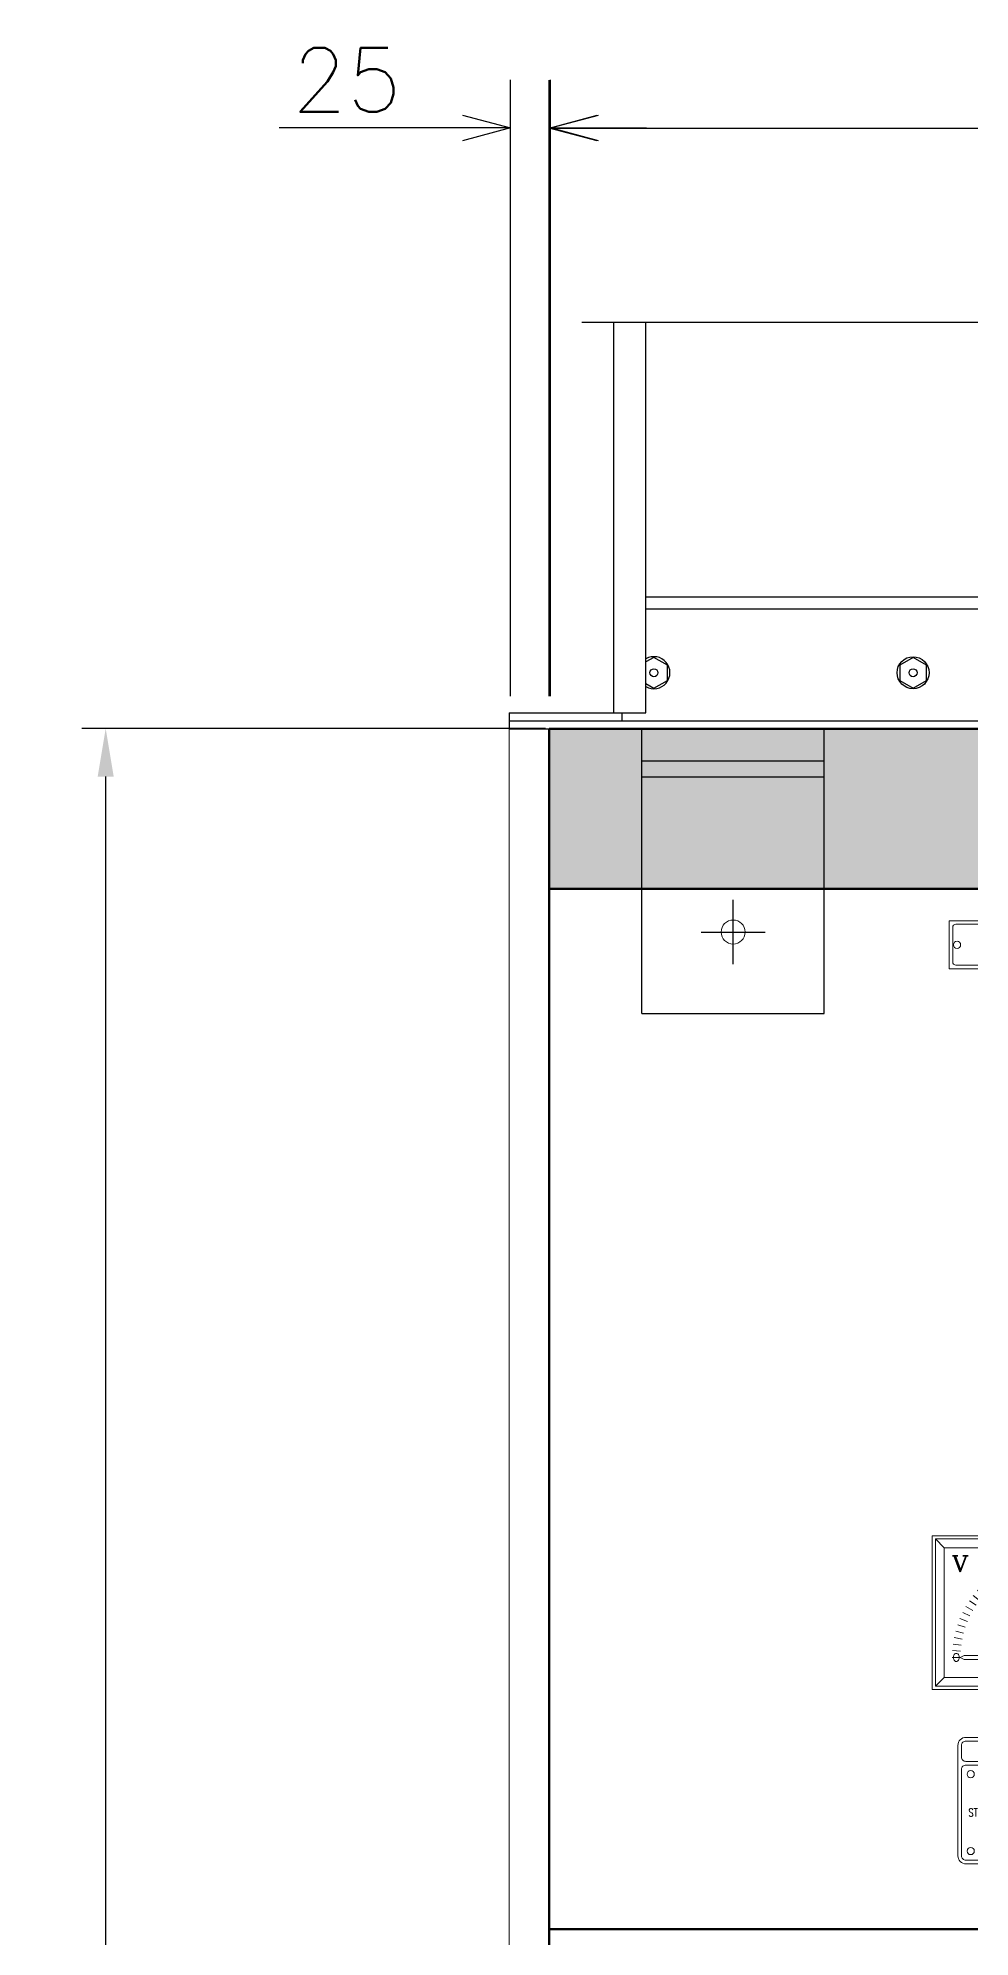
# Model space of a CAD drawing. Header units: millimetres. Extents: x -116965 to 323937, y 291661 to 566926.
# Drawn here: x -49051 to -48469, y 306282 to 307469 of the extents above; entities that cross this region are included whole.
import ezdxf
from ezdxf.enums import TextEntityAlignment as Align

# ---------------------------------------------------------------- set-up
doc = ezdxf.new("R2010")
doc.units = ezdxf.units.MM
doc.set_wipeout_variables(frame=1)
doc.header["$PDMODE"] = 35
doc.linetypes.add('HIDDEN', pattern=[0.375, 0.25, -0.125])
doc.layers.get('0').update_dxf_attribs({"lineweight": 18})
doc.layers.add('AM_5', color=3, linetype='Continuous', lineweight=25)
doc.layers.add('hw_Punch', color=3, linetype='Continuous', lineweight=9)
for name, color, linetype in [('BUSDUCT', 6, 'Continuous'), ('C00-00-00', 7, 'Continuous'), ('DETAIL', 7, 'Continuous'), ('dien', 2, 'Continuous'), ('DIM', 3, 'Continuous')]:
    doc.layers.add(name, color=color, linetype=linetype)
doc.layers.add('C34-3A-40', color=7, linetype='Continuous', true_color=0x343a40)
doc.layers.add('C62-64-69', color=7, linetype='Continuous', true_color=0x626469)
doc.styles.add('hw_Block', font='complex.shx', dxfattribs={"width": 0.75})
doc.styles.add('hwTech', font='Cambria.ttf')
doc.styles.add('{18b73a54-fa43-428c-adcb-c1c7bbdf2c84}', font='Simplex.shx')
doc.dimstyles.new('hwTech-1.0', dxfattribs={"dimscale": 12, "dimtxt": 2.5, "dimasz": 2.5, "dimexe": 1.25, "dimexo": 0.625, "dimtad": 1, "dimtxsty": 'hwTech', "dimcen": 2.5, "dimclrd": 3, "dimclre": 3, "dimclrt": 3, "dimadec": 0, "dimazin": 0, "dimtfac": 1, "dimtmove": 0, "dimatfit": 3, "dimfxl": 1, "dimarcsym": 0})
doc.dimstyles.new('kich thuoc$0', dxfattribs={"dimscale": 2, "dimtxt": 20, "dimasz": 16, "dimexe": 15, "dimexo": 10, "dimgap": 5, "dimtad": 1, "dimdec": 0, "dimzin": 0, "dimdsep": 46, "dimtxsty": '{18b73a54-fa43-428c-adcb-c1c7bbdf2c84}', "dimblk": 'OPEN30', "dimcen": 0.09, "dimclrd": 3, "dimclre": 3, "dimclrt": 3, "dimadec": 0, "dimazin": 0, "dimtfac": 1, "dimtdec": 0, "dimtofl": 0, "dimtmove": 0, "dimatfit": 3, "dimldrblk": 'OPEN30', "dimfxl": 1, "dimtolj": 1, "dimtzin": 0, "dimarcsym": 0})

# ---------------------------------------------------------------- blocks, each defined once
blk = doc.blocks.new('bw4000-3')
for centre in [(97978.5, 361613.9), (98203.5, 361613.9), (98428.5, 361613.9)]:
    blk.add_circle(centre, 7.5)
at = {"layer": 'BUSDUCT'}
for p, q in [((97904, 361750.9), (97904, 361994.9)), ((97924, 361750.9), (97924, 361994.9)), ((98483, 361750.9), (98483, 361994.9)), ((98503, 361750.9), (98503, 361994.9)), ((97904, 361750.9), (97924, 361750.9)), ((98483, 361750.9), (98503, 361750.9))]:
    blk.add_line(p, q, dxfattribs=at)
at = {"layer": 'BUSDUCT', "color": 7}
for p, q in [((97924, 361823.4), (98483, 361823.4)), ((97924, 361815.9), (98483, 361815.9))]:
    blk.add_line(p, q, dxfattribs=at)
at = {"layer": 'DETAIL'}
for p, q in [((97838.5, 361750.9), (97838.5, 361740.9)), ((97838.5, 361750.9), (97909, 361750.9)), ((97838.5, 361745.9), (98568.5, 361745.9)), ((97909, 361750.9), (97909, 361745.9)), ((98498, 361750.9), (98498, 361745.9)), ((98498, 361750.9), (98568.5, 361750.9)), ((98568.5, 361750.9), (98568.5, 361740.9)), ((97838.5, 361740.9), (98568.5, 361740.9)), ((97921.5, 361562.9), (97921.5, 361740.9)), ((98035.5, 361562.9), (98035.5, 361740.9)), ((98146.5, 361562.9), (98146.5, 361740.9)), ((98260.5, 361562.9), (98260.5, 361740.9)), ((98371.5, 361562.9), (98371.5, 361740.9)), ((98485.5, 361562.9), (98485.5, 361740.9)), ((97921.5, 361720.9), (98035.5, 361720.9)), ((98146.5, 361720.9), (98260.5, 361720.9)), ((98371.5, 361720.9), (98485.5, 361720.9)), ((97921.5, 361562.9), (98035.5, 361562.9)), ((98146.5, 361562.9), (98260.5, 361562.9)), ((98371.5, 361562.9), (98485.5, 361562.9))]:
    blk.add_line(p, q, dxfattribs=at)
at = {"layer": 'DETAIL', "color": 7, "linetype": 'HIDDEN'}
for p, q in [((97921.5, 361710.9), (98035.5, 361710.9)), ((98146.5, 361710.9), (98260.5, 361710.9)), ((98371.5, 361710.9), (98485.5, 361710.9))]:
    blk.add_line(p, q, dxfattribs=at)
at = {"layer": 'DETAIL', "color": 7}
for points in [[(97924, 361769.1), (97929, 361766.2), (97937.4, 361771), (97937.4, 361780.7), (97929, 361785.5), (97924, 361782.7)], [(98483, 361782.7), (98478, 361785.5), (98469.7, 361780.7)], [(98469.7, 361780.7), (98469.7, 361771), (98478, 361766.2), (98483, 361769.1)]]:
    blk.add_lwpolyline(points, dxfattribs=at)
for points in [[(98082.7, 361780.7), (98082.7, 361771), (98091, 361766.2), (98099.4, 361771), (98099.4, 361780.7), (98091, 361785.5)], [(98324.4, 361780.7), (98324.4, 361771), (98316, 361766.2), (98307.7, 361771), (98307.7, 361780.7), (98316, 361785.5)]]:
    blk.add_lwpolyline(points, close=True, dxfattribs=at)
for centre, radius in [((98091, 361775.9), 10), ((98316, 361775.9), 10), ((97929, 361775.9), 2.5), ((98091, 361775.9), 2.5), ((98316, 361775.9), 2.5), ((98478, 361775.9), 2.5)]:
    blk.add_circle(centre, radius, dxfattribs=at)
for centre, start, end in [((97929, 361775.9), 240, 120), ((98478, 361775.9), 60, 300)]:
    blk.add_arc(centre, 10, start, end, dxfattribs=at)
at = {"layer": 'DIM'}
for p, q in [((98203.5, 361720.9), (98203.5, 362014.9)), ((97884, 361994.9), (98523, 361994.9)), ((97978.5, 361593.9), (97978.5, 361633.9)), ((98203.5, 361593.9), (98203.5, 361633.9)), ((98428.5, 361593.9), (98428.5, 361633.9)), ((97958.5, 361613.9), (97998.5, 361613.9)), ((98183.5, 361613.9), (98223.5, 361613.9)), ((98408.5, 361613.9), (98448.5, 361613.9))]:
    blk.add_line(p, q, dxfattribs=at)
blk = doc.blocks.new('*D1938')
at = {"color": 3, "lineweight": -2, "transparency": 16777216}
for p, q in [((-48734.1, 307037.2), (-49024.1, 307037.2)), ((-49009.1, 304867.2), (-49009.1, 307007.2)), ((-48734.1, 304837.2), (-49024.1, 304837.2))]:
    blk.add_line(p, q, dxfattribs=at)
at = {"color": 3, "lineweight": -3, "transparency": 16777216}
for points in [[(-49014.1, 307007.2), (-49004.1, 307007.2), (-49009.1, 307037.2)], [(-49014.1, 304867.2), (-49004.1, 304867.2), (-49009.1, 304837.2)]]:
    blk.add_solid(points, dxfattribs=at)
at = {"layer": 'Defpoints', "color": 0, "lineweight": -3, "transparency": 16777216}
for p in [(-49009.1, 307037.2), (-48726.6, 307037.2), (-48726.6, 304837.2)]:
    blk.add_point(p, dxfattribs=at)
at = {"color": 3, "transparency": 16777216, "insert": (-49031.8, 305937.2), "char_height": 30, "attachment_point": 5, "rotation": 90, "style": 'hwTech'}
blk.add_mtext('2200', dxfattribs=at)
blk = doc.blocks.new('_Open30')
at = {"color": 0, "linetype": 'ByBlock', "lineweight": -2}
for p, q in [((-1, 0.268), (0, 0)), ((0, 0), (-1, -0.268)), ((0, 0), (-1, 0))]:
    blk.add_line(p, q, dxfattribs=at)
blk = doc.blocks.new('*D1949')
at = {"layer": 'AM_5', "color": 3, "lineweight": -2, "transparency": 16777216}
for p, q in [((-48731.9, 307057.4), (-48731.9, 307442.3)), ((-48031.9, 307057.4), (-48031.9, 307442.3)), ((-48701.9, 307412.3), (-48061.9, 307412.3))]:
    blk.add_line(p, q, dxfattribs=at)
at = {"layer": 'Defpoints', "color": 0, "lineweight": -3, "transparency": 16777216}
for p in [(-48031.9, 307412.3), (-48731.9, 307037.4), (-48031.9, 307037.4)]:
    blk.add_point(p, dxfattribs=at)
at = {"layer": 'AM_5', "color": 3, "lineweight": -2, "transparency": 16777216, "xscale": 30, "yscale": 30, "zscale": 30, "rotation": 180}
blk.add_blockref('_Open30', (-48731.9, 307412.3), dxfattribs=at)
at = {"layer": 'AM_5', "color": 3, "lineweight": -2, "transparency": 16777216, "xscale": 30, "yscale": 30, "zscale": 30}
blk.add_blockref('_Open30', (-48031.9, 307412.3), dxfattribs=at)
at = {"layer": 'AM_5', "color": 3, "transparency": 16777216, "insert": (-48381.9, 307442.3), "char_height": 40, "attachment_point": 5, "style": '{18b73a54-fa43-428c-adcb-c1c7bbdf2c84}'}
blk.add_mtext('\\A1;700', dxfattribs=at)
blk = doc.blocks.new('*D1955')
at = {"layer": 'AM_5', "color": 3, "lineweight": -2, "transparency": 16777216}
for p, q in [((-48756, 307057.4), (-48756, 307442.4)), ((-48731, 307057.4), (-48731, 307442.4)), ((-48786, 307412.4), (-48900.7, 307412.4)), ((-48701, 307412.4), (-48671, 307412.4))]:
    blk.add_line(p, q, dxfattribs=at)
at = {"layer": 'Defpoints', "color": 0, "lineweight": -3, "transparency": 16777216}
for p in [(-48756, 307412.4), (-48756, 307037.4), (-48731, 307037.4)]:
    blk.add_point(p, dxfattribs=at)
at = {"layer": 'AM_5', "color": 3, "lineweight": -2, "transparency": 16777216, "xscale": 30, "yscale": 30, "zscale": 30}
blk.add_blockref('_Open30', (-48756, 307412.4), dxfattribs=at)
at = {"layer": 'AM_5', "color": 3, "lineweight": -2, "transparency": 16777216, "xscale": 30, "yscale": 30, "zscale": 30, "rotation": 180}
blk.add_blockref('_Open30', (-48731, 307412.4), dxfattribs=at)
at = {"layer": 'AM_5', "color": 3, "transparency": 16777216, "insert": (-48858.4, 307442.4), "char_height": 40, "attachment_point": 5, "style": '{18b73a54-fa43-428c-adcb-c1c7bbdf2c84}'}
blk.add_mtext('25', dxfattribs=at)
blk = doc.blocks.new('*U1764')
for p, q in [((-40.5, 40.5), (-46, 46)), ((40.5, 40.5), (46, 46)), ((-4.5, 20.6), (-7.3, 24.8)), ((-1.3, 22.7), (-3.8, 27)), ((2.1, 24.5), (-0.1, 29)), ((5.6, 26), (3.7, 30.7)), ((9.2, 27.4), (7.6, 32.1)), ((12.9, 28.5), (11.6, 33.3)), ((16.6, 29.4), (15.6, 34.3)), ((20.4, 30), (19.7, 35)), ((24.2, 30.4), (23.8, 35.4)), ((28, 30.5), (28, 35.5)), ((-16, 10.6), (-19.7, 13.9)), ((-13.4, 13.4), (-16.9, 16.9)), ((-10.6, 16), (-13.9, 19.7)), ((-7.6, 18.4), (-10.7, 22.4)), ((-24.5, -2.1), (-29, 0.1)), ((-22.7, 1.2), (-27, 3.7)), ((-20.6, 4.5), (-24.8, 7.3)), ((-18.4, 7.6), (-22.4, 10.7)), ((-28.5, -12.9), (-33.3, -11.6)), ((-27.4, -9.2), (-32.1, -7.6)), ((-26, -5.6), (-30.7, -3.7)), ((30.5, -11), (30.5, -6)), ((46, -11), (40.5, -6)), ((-30, -20.4), (-35, -19.7)), ((-29.4, -16.6), (-34.3, -15.6)), ((-30.4, -24.2), (-35.4, -23.8)), ((11, -30.5), (6, -30.5)), ((30.2, -24.7), (24.7, -30.2)), ((31.3, -25.8), (25.8, -31.3)), ((-40.5, -40.5), (-46, -46)), ((11, -46), (6, -40.5))]:
    blk.add_line(p, q)
at = {"color": 1}
for p, q in [((-30.5, -28), (-35.5, -28)), ((-30.5, -28), (-35.5, -28)), ((-30.5, -28), (-28.1, -26.8)), ((-30.5, -28), (-28.1, -29.3)), ((11, -26.8), (-28.1, -26.8)), ((11, -29.3), (-28.1, -29.3))]:
    blk.add_line(p, q, dxfattribs=at)
blk.add_lwpolyline([(-48, -48), (48, -48), (48, 48), (-48, 48)], close=True)
for points in [[(40.5, -6), (40.5, 40.5), (-40.5, 40.5), (-40.5, -40.5), (6, -40.5)], [(30.5, -6), (40.5, -6)], [(6, -40.5), (6, -30.5)]]:
    blk.add_lwpolyline(points)
blk.add_lwpolyline([(11, -46), (11, -26, -0.414214), (26, -11), (46, -11)], format="xyb")
blk.add_circle((28, -28), 4)
at = {"layer": 'Defpoints', "color": 5}
blk.add_line((0, 0), (0, 0), dxfattribs=at)
at = {"layer": 'hw_Punch'}
blk.add_lwpolyline([(-46, -46), (46, -46), (46, 46), (-46, 46)], close=True, dxfattribs=at)
at = {"style": 'hw_Block'}
for s, height, width, p in [('V', 10, 1.25, (-30.5, 30.5)), ('BEW 96', 5, 0.75, (28.5, -41))]:
    blk.add_text(s, height=height, dxfattribs=dict(at, width=width)).set_placement(p, align=Align.MIDDLE_CENTER)
blk.add_text('O', height=5, dxfattribs=at).set_placement((-33, -28), align=Align.MIDDLE_CENTER)
blk.add_attdef('MAX', text='', height=5, dxfattribs=at).set_placement((28, 25.5), align=Align.MIDDLE_CENTER)
blk = doc.blocks.new('*U1766')
blk.add_hatch(color=256).paths.add_polyline_path([(0.2, 15.3), (0.2, 15.3), (0.2, 15.3), (0.2, 15.4), (0.2, 15.4), (0.2, 15.4), (0.2, 15.4), (0.2, 15.4), (0.2, 15.4), (0.2, 15.4), (0.1, 15.4), (0.1, 15.4), (0.1, 15.5), (0.1, 15.5), (0.1, 15.5), (0.1, 15.5), (0.1, 15.5), (0, 15.5), (0, 15.5), (0, 15.5), (0, 15.5), (0, 15.5), (0, 15.5), (-0.1, 15.5), (-0.1, 15.5), (-0.1, 15.5), (-0.1, 15.5), (-0.1, 15.5), (-0.1, 15.4), (-0.1, 15.4), (-0.2, 15.4), (-0.2, 15.4), (-0.2, 15.4), (-0.2, 15.4), (-0.2, 15.4), (-0.2, 15.4), (-0.2, 15.4), (-0.2, 15.3), (-0.2, 15.3), (-0.2, 15.3), (-0.2, 7.5), (0.2, 7.5)])
for p, q in [((-0.8, -13.9), (-0.8, -14.1)), ((-0.1, -13.9), (-0.8, -13.9)), ((-0.8, -14.1), (-0.1, -14.1)), ((0.1, -13.2), (-0.1, -13.2)), ((-0.1, -13.2), (-0.1, -13.9)), ((-0.1, -14.1), (-0.1, -14.8)), ((-0.1, -14.8), (0.1, -14.8)), ((0.1, -13.9), (0.1, -13.2)), ((0.8, -13.9), (0.1, -13.9)), ((0.1, -14.1), (0.8, -14.1)), ((0.1, -14.8), (0.1, -14.1)), ((0.8, -14.1), (0.8, -13.9))]:
    blk.add_line(p, q)
for points in [[(-27, -32), (27, -32, 0.414214), (32, -27), (32, 42, 0.414214), (27, 47), (-27, 47, 0.414214), (-32, 42), (-32, -27, 0.414214)], [(-27, 32), (27, 32, 0.414214), (29.7, 34.7), (29.7, 42, 0.414214), (27, 44.7), (-27, 44.7, 0.414214), (-29.8, 42), (-29.8, 34.7, 0.414214)], [(-27, -29.8), (27, -29.8, 0.414214), (29.7, -27), (29.7, 27, 0.414214), (27, 29.7), (-27, 29.7, 0.414214), (-29.8, 27), (-29.8, -27, 0.414214)]]:
    blk.add_lwpolyline(points, format="xyb", close=True)
for radius in [2.5, 1.75]:
    blk.add_circle((0, -14), radius)
for start, end in [(92.839, 249.0883), (290.9117, 87.161)]:
    blk.add_arc((0, 0), 14, start, end)
at = {"layer": 'hw_Punch'}
for centre, radius in [((-24, 24), 2.25), ((24, 24), 2.25), ((0, 0), 7.5), ((-24, -24), 2.25), ((24, -24), 2.25)]:
    blk.add_circle(centre, radius, dxfattribs=at)
at = {"style": 'hw_Block', "width": 0.75}
for s, p in [('VOLTMETER', (0, 38.4)), ('0', (0, 22.5)), ('RS', (-15.9, 15.9)), ('RN', (15.9, 15.9)), ('ST', (-22.5, 0)), ('SN', (22.5, 0)), ('TR', (-15.9, -15.9)), ('TN', (15.9, -15.9))]:
    blk.add_text(s, height=5, dxfattribs=at).set_placement(p, align=Align.MIDDLE_CENTER)
blk.add_wipeout([(5.5, 0), (0.2, 15.3), (0.2, 15.3), (0.2, 15.3), (0.2, 15.4), (0.2, 15.4), (0.2, 15.4), (0.2, 15.4), (0.2, 15.4), (0.2, 15.4), (0.2, 15.4), (0.1, 15.4), (0.1, 15.4), (0.1, 15.5), (0.1, 15.5), (0.1, 15.5), (0.1, 15.5), (0.1, 15.5), (0, 15.5), (0, 15.5), (0, 15.5), (0, 15.5), (0, 15.5), (0, 15.5), (-0.1, 15.5), (-0.1, 15.5), (-0.1, 15.5), (-0.1, 15.5), (-0.1, 15.5), (-0.1, 15.4), (-0.1, 15.4), (-0.2, 15.4), (-0.2, 15.4), (-0.2, 15.4), (-0.2, 15.4), (-0.2, 15.4), (-0.2, 15.4), (-0.2, 15.4), (-0.2, 15.3), (-0.2, 15.3), (-0.2, 15.3), (-5.5, 0), (-4.5, -19), (4.5, -19)])
at = {"layer": 'Defpoints', "color": 5}
blk.add_line((0, 0), (0, 0), dxfattribs=at)
blk = doc.blocks.new('QƯEQWQWEQWE')
at = {"color": 0, "lineweight": 13, "ltscale": 100}
blk.add_lwpolyline([(60414.5, 346788.3), (60214.5, 346788.3), (60214.5, 346818.3), (60414.5, 346818.3)], close=True, dxfattribs=at)
blk.add_lwpolyline([(60410.3, 346790.6), (60218.8, 346790.6, -0.414214), (60216.8, 346792.6), (60216.8, 346814.1, -0.414214), (60218.8, 346816.1), (60410.3, 346816.1, -0.414214), (60412.3, 346814.1), (60412.3, 346792.6, -0.414214)], format="xyb", close=True, dxfattribs=at)
at = {"color": 7}
for centre in [(60219.5, 346803.3), (60409.5, 346803.3)]:
    blk.add_circle(centre, 2.25, dxfattribs=at)
at = {"lineweight": -3, "ltscale": 5, "insert": (60314.6, 346808.6), "char_height": 7.5, "attachment_point": 5, "style": 'hwTech'}
blk.add_mtext_dynamic_manual_height_columns('COLUMN NUMBER', width=145.046, gutter_width=12, heights=[0], dxfattribs=at)
at = {"layer": 'dien', "color": 6, "linetype": 'Continuous', "lineweight": 30, "insert": (60314.6, 346799.6), "char_height": 15, "width": 248.94, "attachment_point": 5, "style": 'hwTech'}
blk.add_mtext('{\\H0.3667x;3P4W - 400/230VAC} ', dxfattribs=at)

msp = doc.modelspace()

# ---------------------------------------------------------------- hatches: boundary and pattern name
at = {"layer": 'C34-3A-40'}
h = msp.add_hatch(color=256, dxfattribs=at)
h.dxf.hatch_style = 2
h.paths.add_polyline_path([(-48731.862637, 307037.046927), (-48031.960346, 307037.046927), (-48031.960346, 306937.060883), (-48731.862637, 306937.060883)])
at = {"layer": 'C62-64-69'}
h = msp.add_hatch(color=256, dxfattribs=at)
h.dxf.hatch_style = 2
h.paths.add_polyline_path([(-48731.862637, 307028.048183), (-48699.867102, 307028.048183), (-48699.867102, 307021.049158), (-48731.862637, 307021.049158)])
h = msp.add_hatch(color=256, dxfattribs=at)
h.dxf.hatch_style = 2
h.paths.add_polyline_path([(-48699.867102, 307028.048183), (-48667.871571, 307028.048183), (-48667.871571, 307021.049158), (-48699.867102, 307021.049158)])
h = msp.add_hatch(color=256, dxfattribs=at)
h.dxf.hatch_style = 2
h.paths.add_polyline_path([(-48699.867102, 307028.048183), (-48667.871571, 307028.048183), (-48667.871571, 307021.049158), (-48699.867102, 307021.049158)])
h = msp.add_hatch(color=256, dxfattribs=at)
h.dxf.hatch_style = 2
h.paths.add_polyline_path([(-48667.871571, 307028.048183), (-48635.876037, 307028.048183), (-48635.876037, 307021.049158), (-48667.871571, 307021.049158)])
h = msp.add_hatch(color=256, dxfattribs=at)
h.dxf.hatch_style = 2
h.paths.add_polyline_path([(-48667.871571, 307028.048183), (-48635.876037, 307028.048183), (-48635.876037, 307021.049158), (-48667.871571, 307021.049158)])
h = msp.add_hatch(color=256, dxfattribs=at)
h.dxf.hatch_style = 2
h.paths.add_polyline_path([(-48635.876037, 307028.048183), (-48603.880502, 307028.048183), (-48603.880502, 307021.049158), (-48635.876037, 307021.049158)])
h = msp.add_hatch(color=256, dxfattribs=at)
h.dxf.hatch_style = 2
h.paths.add_polyline_path([(-48603.880502, 307028.048183), (-48571.884971, 307028.048183), (-48571.884971, 307021.049158), (-48603.880502, 307021.049158)])
h = msp.add_hatch(color=256, dxfattribs=at)
h.dxf.hatch_style = 2
h.paths.add_polyline_path([(-48603.880502, 307028.048183), (-48571.884971, 307028.048183), (-48571.884971, 307021.049158), (-48603.880502, 307021.049158)])
h = msp.add_hatch(color=256, dxfattribs=at)
h.dxf.hatch_style = 2
h.paths.add_polyline_path([(-48571.884971, 307028.048183), (-48539.889437, 307028.048183), (-48539.889437, 307021.049158), (-48571.884971, 307021.049158)])
h = msp.add_hatch(color=256, dxfattribs=at)
h.dxf.hatch_style = 2
h.paths.add_polyline_path([(-48571.884971, 307028.048183), (-48539.889437, 307028.048183), (-48539.889437, 307021.049158), (-48571.884971, 307021.049158)])
h = msp.add_hatch(color=256, dxfattribs=at)
h.dxf.hatch_style = 2
h.paths.add_polyline_path([(-48731.862637, 307021.049158), (-48699.867102, 307021.049158), (-48699.867102, 307019.049439), (-48731.862637, 307019.049439)])
h = msp.add_hatch(color=256, dxfattribs=at)
h.dxf.hatch_style = 2
h.paths.add_polyline_path([(-48731.862637, 307019.049439), (-48699.867102, 307019.049439), (-48699.867102, 307012.050414), (-48731.862637, 307012.050414)])
h = msp.add_hatch(color=256, dxfattribs=at)
h.dxf.hatch_style = 2
h.paths.add_polyline_path([(-48731.862637, 307012.050414), (-48699.867102, 307012.050414), (-48699.867102, 307010.050695), (-48731.862637, 307010.050695)])
h = msp.add_hatch(color=256, dxfattribs=at)
h.dxf.hatch_style = 2
h.paths.add_polyline_path([(-48699.867102, 307021.049158), (-48667.871571, 307021.049158), (-48667.871571, 307019.049439), (-48699.867102, 307019.049439)])
h = msp.add_hatch(color=256, dxfattribs=at)
h.dxf.hatch_style = 2
h.paths.add_polyline_path([(-48699.867102, 307021.049158), (-48667.871571, 307021.049158), (-48667.871571, 307019.049439), (-48699.867102, 307019.049439)])
h = msp.add_hatch(color=256, dxfattribs=at)
h.dxf.hatch_style = 2
h.paths.add_polyline_path([(-48699.867102, 307019.049439), (-48667.871571, 307019.049439), (-48667.871571, 307012.050414), (-48699.867102, 307012.050414)])
h = msp.add_hatch(color=256, dxfattribs=at)
h.dxf.hatch_style = 2
h.paths.add_polyline_path([(-48699.867102, 307019.049439), (-48667.871571, 307019.049439), (-48667.871571, 307012.050414), (-48699.867102, 307012.050414)])
h = msp.add_hatch(color=256, dxfattribs=at)
h.dxf.hatch_style = 2
h.paths.add_polyline_path([(-48699.867102, 307012.050414), (-48667.871571, 307012.050414), (-48667.871571, 307010.050695), (-48699.867102, 307010.050695)])
h = msp.add_hatch(color=256, dxfattribs=at)
h.dxf.hatch_style = 2
h.paths.add_polyline_path([(-48699.867102, 307012.050414), (-48667.871571, 307012.050414), (-48667.871571, 307010.050695), (-48699.867102, 307010.050695)])
h = msp.add_hatch(color=256, dxfattribs=at)
h.dxf.hatch_style = 2
h.paths.add_polyline_path([(-48667.871571, 307021.049158), (-48635.876037, 307021.049158), (-48635.876037, 307019.049439), (-48667.871571, 307019.049439)])
h = msp.add_hatch(color=256, dxfattribs=at)
h.dxf.hatch_style = 2
h.paths.add_polyline_path([(-48667.871571, 307021.049158), (-48635.876037, 307021.049158), (-48635.876037, 307019.049439), (-48667.871571, 307019.049439)])
h = msp.add_hatch(color=256, dxfattribs=at)
h.dxf.hatch_style = 2
h.paths.add_polyline_path([(-48667.871571, 307019.049439), (-48635.876037, 307019.049439), (-48635.876037, 307012.050414), (-48667.871571, 307012.050414)])
h = msp.add_hatch(color=256, dxfattribs=at)
h.dxf.hatch_style = 2
h.paths.add_polyline_path([(-48667.871571, 307019.049439), (-48635.876037, 307019.049439), (-48635.876037, 307012.050414), (-48667.871571, 307012.050414)])
h = msp.add_hatch(color=256, dxfattribs=at)
h.dxf.hatch_style = 2
h.paths.add_polyline_path([(-48667.871571, 307012.050414), (-48635.876037, 307012.050414), (-48635.876037, 307010.050695), (-48667.871571, 307010.050695)])
h = msp.add_hatch(color=256, dxfattribs=at)
h.dxf.hatch_style = 2
h.paths.add_polyline_path([(-48667.871571, 307012.050414), (-48635.876037, 307012.050414), (-48635.876037, 307010.050695), (-48667.871571, 307010.050695)])
h = msp.add_hatch(color=256, dxfattribs=at)
h.dxf.hatch_style = 2
h.paths.add_polyline_path([(-48635.876037, 307021.049158), (-48603.880502, 307021.049158), (-48603.880502, 307019.049439), (-48635.876037, 307019.049439)])
h = msp.add_hatch(color=256, dxfattribs=at)
h.dxf.hatch_style = 2
h.paths.add_polyline_path([(-48635.876037, 307019.049439), (-48603.880502, 307019.049439), (-48603.880502, 307012.050414), (-48635.876037, 307012.050414)])
h = msp.add_hatch(color=256, dxfattribs=at)
h.dxf.hatch_style = 2
h.paths.add_polyline_path([(-48635.876037, 307012.050414), (-48603.880502, 307012.050414), (-48603.880502, 307010.050695), (-48635.876037, 307010.050695)])
h = msp.add_hatch(color=256, dxfattribs=at)
h.dxf.hatch_style = 2
h.paths.add_polyline_path([(-48603.880502, 307021.049158), (-48571.884971, 307021.049158), (-48571.884971, 307019.049439), (-48603.880502, 307019.049439)])
h = msp.add_hatch(color=256, dxfattribs=at)
h.dxf.hatch_style = 2
h.paths.add_polyline_path([(-48603.880502, 307021.049158), (-48571.884971, 307021.049158), (-48571.884971, 307019.049439), (-48603.880502, 307019.049439)])
h = msp.add_hatch(color=256, dxfattribs=at)
h.dxf.hatch_style = 2
h.paths.add_polyline_path([(-48603.880502, 307019.049439), (-48571.884971, 307019.049439), (-48571.884971, 307012.050414), (-48603.880502, 307012.050414)])
h = msp.add_hatch(color=256, dxfattribs=at)
h.dxf.hatch_style = 2
h.paths.add_polyline_path([(-48603.880502, 307019.049439), (-48571.884971, 307019.049439), (-48571.884971, 307012.050414), (-48603.880502, 307012.050414)])
h = msp.add_hatch(color=256, dxfattribs=at)
h.dxf.hatch_style = 2
h.paths.add_polyline_path([(-48603.880502, 307012.050414), (-48571.884971, 307012.050414), (-48571.884971, 307010.050695), (-48603.880502, 307010.050695)])
h = msp.add_hatch(color=256, dxfattribs=at)
h.dxf.hatch_style = 2
h.paths.add_polyline_path([(-48603.880502, 307012.050414), (-48571.884971, 307012.050414), (-48571.884971, 307010.050695), (-48603.880502, 307010.050695)])
h = msp.add_hatch(color=256, dxfattribs=at)
h.dxf.hatch_style = 2
h.paths.add_polyline_path([(-48571.884971, 307021.049158), (-48539.889437, 307021.049158), (-48539.889437, 307019.049439), (-48571.884971, 307019.049439)])
h = msp.add_hatch(color=256, dxfattribs=at)
h.dxf.hatch_style = 2
h.paths.add_polyline_path([(-48571.884971, 307021.049158), (-48539.889437, 307021.049158), (-48539.889437, 307019.049439), (-48571.884971, 307019.049439)])
h = msp.add_hatch(color=256, dxfattribs=at)
h.dxf.hatch_style = 2
h.paths.add_polyline_path([(-48571.884971, 307019.049439), (-48539.889437, 307019.049439), (-48539.889437, 307012.050414), (-48571.884971, 307012.050414)])
h = msp.add_hatch(color=256, dxfattribs=at)
h.dxf.hatch_style = 2
h.paths.add_polyline_path([(-48571.884971, 307019.049439), (-48539.889437, 307019.049439), (-48539.889437, 307012.050414), (-48571.884971, 307012.050414)])
h = msp.add_hatch(color=256, dxfattribs=at)
h.dxf.hatch_style = 2
h.paths.add_polyline_path([(-48571.884971, 307012.050414), (-48539.889437, 307012.050414), (-48539.889437, 307010.050695), (-48571.884971, 307010.050695)])
h = msp.add_hatch(color=256, dxfattribs=at)
h.dxf.hatch_style = 2
h.paths.add_polyline_path([(-48571.884971, 307012.050414), (-48539.889437, 307012.050414), (-48539.889437, 307010.050695), (-48571.884971, 307010.050695)])
h = msp.add_hatch(color=256, dxfattribs=at)
h.dxf.hatch_style = 2
h.paths.add_polyline_path([(-48539.889437, 307012.050414), (-48507.893902, 307012.050414), (-48507.893902, 307010.050695), (-48539.889437, 307010.050695)])
h = msp.add_hatch(color=256, dxfattribs=at)
h.dxf.hatch_style = 2
h.paths.add_polyline_path([(-48539.889437, 307012.050414), (-48507.893902, 307012.050414), (-48507.893902, 307010.050695), (-48539.889437, 307010.050695)])
h = msp.add_hatch(color=256, dxfattribs=at)
h.dxf.hatch_style = 2
h.paths.add_polyline_path([(-48507.893902, 307012.050414), (-48475.898371, 307012.050414), (-48475.898371, 307010.050695), (-48507.893902, 307010.050695)])
h = msp.add_hatch(color=256, dxfattribs=at)
h.dxf.hatch_style = 2
h.paths.add_polyline_path([(-48507.893902, 307012.050414), (-48475.898371, 307012.050414), (-48475.898371, 307010.050695), (-48507.893902, 307010.050695)])
h = msp.add_hatch(color=256, dxfattribs=at)
h.dxf.hatch_style = 2
h.paths.add_polyline_path([(-48475.898371, 307012.050414), (-48443.902837, 307012.050414), (-48443.902837, 307010.050695), (-48475.898371, 307010.050695)])
h = msp.add_hatch(color=256, dxfattribs=at)
h.dxf.hatch_style = 2
h.paths.add_polyline_path([(-48731.862637, 307010.050695), (-48699.867102, 307010.050695), (-48699.867102, 307003.05167), (-48731.862637, 307003.05167)])
h = msp.add_hatch(color=256, dxfattribs=at)
h.dxf.hatch_style = 2
h.paths.add_polyline_path([(-48731.862637, 307003.05167), (-48699.867102, 307003.05167), (-48699.867102, 307001.051952), (-48731.862637, 307001.051952)])
h = msp.add_hatch(color=256, dxfattribs=at)
h.dxf.hatch_style = 2
h.paths.add_polyline_path([(-48731.862637, 307001.051952), (-48699.867102, 307001.051952), (-48699.867102, 306994.052926), (-48731.862637, 306994.052926)])
h = msp.add_hatch(color=256, dxfattribs=at)
h.dxf.hatch_style = 2
h.paths.add_polyline_path([(-48699.867102, 307010.050695), (-48667.871571, 307010.050695), (-48667.871571, 307003.05167), (-48699.867102, 307003.05167)])
h = msp.add_hatch(color=256, dxfattribs=at)
h.dxf.hatch_style = 2
h.paths.add_polyline_path([(-48699.867102, 307010.050695), (-48667.871571, 307010.050695), (-48667.871571, 307003.05167), (-48699.867102, 307003.05167)])
h = msp.add_hatch(color=256, dxfattribs=at)
h.dxf.hatch_style = 2
h.paths.add_polyline_path([(-48699.867102, 307003.05167), (-48667.871571, 307003.05167), (-48667.871571, 307001.051952), (-48699.867102, 307001.051952)])
h = msp.add_hatch(color=256, dxfattribs=at)
h.dxf.hatch_style = 2
h.paths.add_polyline_path([(-48699.867102, 307003.05167), (-48667.871571, 307003.05167), (-48667.871571, 307001.051952), (-48699.867102, 307001.051952)])
h = msp.add_hatch(color=256, dxfattribs=at)
h.dxf.hatch_style = 2
h.paths.add_polyline_path([(-48699.867102, 307001.051952), (-48667.871571, 307001.051952), (-48667.871571, 306994.052926), (-48699.867102, 306994.052926)])
h = msp.add_hatch(color=256, dxfattribs=at)
h.dxf.hatch_style = 2
h.paths.add_polyline_path([(-48699.867102, 307001.051952), (-48667.871571, 307001.051952), (-48667.871571, 306994.052926), (-48699.867102, 306994.052926)])
h = msp.add_hatch(color=256, dxfattribs=at)
h.dxf.hatch_style = 2
h.paths.add_polyline_path([(-48667.871571, 307010.050695), (-48635.876037, 307010.050695), (-48635.876037, 307003.05167), (-48667.871571, 307003.05167)])
h = msp.add_hatch(color=256, dxfattribs=at)
h.dxf.hatch_style = 2
h.paths.add_polyline_path([(-48667.871571, 307010.050695), (-48635.876037, 307010.050695), (-48635.876037, 307003.05167), (-48667.871571, 307003.05167)])
h = msp.add_hatch(color=256, dxfattribs=at)
h.dxf.hatch_style = 2
h.paths.add_polyline_path([(-48667.871571, 307003.05167), (-48635.876037, 307003.05167), (-48635.876037, 307001.051952), (-48667.871571, 307001.051952)])
h = msp.add_hatch(color=256, dxfattribs=at)
h.dxf.hatch_style = 2
h.paths.add_polyline_path([(-48667.871571, 307003.05167), (-48635.876037, 307003.05167), (-48635.876037, 307001.051952), (-48667.871571, 307001.051952)])
h = msp.add_hatch(color=256, dxfattribs=at)
h.dxf.hatch_style = 2
h.paths.add_polyline_path([(-48667.871571, 307001.051952), (-48635.876037, 307001.051952), (-48635.876037, 306994.052926), (-48667.871571, 306994.052926)])
h = msp.add_hatch(color=256, dxfattribs=at)
h.dxf.hatch_style = 2
h.paths.add_polyline_path([(-48667.871571, 307001.051952), (-48635.876037, 307001.051952), (-48635.876037, 306994.052926), (-48667.871571, 306994.052926)])
h = msp.add_hatch(color=256, dxfattribs=at)
h.dxf.hatch_style = 2
h.paths.add_polyline_path([(-48635.876037, 307010.050695), (-48603.880502, 307010.050695), (-48603.880502, 307003.05167), (-48635.876037, 307003.05167)])
h = msp.add_hatch(color=256, dxfattribs=at)
h.dxf.hatch_style = 2
h.paths.add_polyline_path([(-48635.876037, 307003.05167), (-48603.880502, 307003.05167), (-48603.880502, 307001.051952), (-48635.876037, 307001.051952)])
h = msp.add_hatch(color=256, dxfattribs=at)
h.dxf.hatch_style = 2
h.paths.add_polyline_path([(-48635.876037, 307001.051952), (-48603.880502, 307001.051952), (-48603.880502, 306994.052926), (-48635.876037, 306994.052926)])
h = msp.add_hatch(color=256, dxfattribs=at)
h.dxf.hatch_style = 2
h.paths.add_polyline_path([(-48603.880502, 307010.050695), (-48571.884971, 307010.050695), (-48571.884971, 307003.05167), (-48603.880502, 307003.05167)])
h = msp.add_hatch(color=256, dxfattribs=at)
h.dxf.hatch_style = 2
h.paths.add_polyline_path([(-48603.880502, 307010.050695), (-48571.884971, 307010.050695), (-48571.884971, 307003.05167), (-48603.880502, 307003.05167)])
h = msp.add_hatch(color=256, dxfattribs=at)
h.dxf.hatch_style = 2
h.paths.add_polyline_path([(-48603.880502, 307003.05167), (-48571.884971, 307003.05167), (-48571.884971, 307001.051952), (-48603.880502, 307001.051952)])
h = msp.add_hatch(color=256, dxfattribs=at)
h.dxf.hatch_style = 2
h.paths.add_polyline_path([(-48603.880502, 307003.05167), (-48571.884971, 307003.05167), (-48571.884971, 307001.051952), (-48603.880502, 307001.051952)])
h = msp.add_hatch(color=256, dxfattribs=at)
h.dxf.hatch_style = 2
h.paths.add_polyline_path([(-48603.880502, 307001.051952), (-48571.884971, 307001.051952), (-48571.884971, 306994.052926), (-48603.880502, 306994.052926)])
h = msp.add_hatch(color=256, dxfattribs=at)
h.dxf.hatch_style = 2
h.paths.add_polyline_path([(-48603.880502, 307001.051952), (-48571.884971, 307001.051952), (-48571.884971, 306994.052926), (-48603.880502, 306994.052926)])
h = msp.add_hatch(color=256, dxfattribs=at)
h.dxf.hatch_style = 2
h.paths.add_polyline_path([(-48571.884971, 307010.050695), (-48539.889437, 307010.050695), (-48539.889437, 307003.05167), (-48571.884971, 307003.05167)])
h = msp.add_hatch(color=256, dxfattribs=at)
h.dxf.hatch_style = 2
h.paths.add_polyline_path([(-48571.884971, 307010.050695), (-48539.889437, 307010.050695), (-48539.889437, 307003.05167), (-48571.884971, 307003.05167)])
h = msp.add_hatch(color=256, dxfattribs=at)
h.dxf.hatch_style = 2
h.paths.add_polyline_path([(-48571.884971, 307003.05167), (-48539.889437, 307003.05167), (-48539.889437, 307001.051952), (-48571.884971, 307001.051952)])
h = msp.add_hatch(color=256, dxfattribs=at)
h.dxf.hatch_style = 2
h.paths.add_polyline_path([(-48571.884971, 307003.05167), (-48539.889437, 307003.05167), (-48539.889437, 307001.051952), (-48571.884971, 307001.051952)])
h = msp.add_hatch(color=256, dxfattribs=at)
h.dxf.hatch_style = 2
h.paths.add_polyline_path([(-48571.884971, 307001.051952), (-48539.889437, 307001.051952), (-48539.889437, 306994.052926), (-48571.884971, 306994.052926)])
h = msp.add_hatch(color=256, dxfattribs=at)
h.dxf.hatch_style = 2
h.paths.add_polyline_path([(-48571.884971, 307001.051952), (-48539.889437, 307001.051952), (-48539.889437, 306994.052926), (-48571.884971, 306994.052926)])
h = msp.add_hatch(color=256, dxfattribs=at)
h.dxf.hatch_style = 2
h.paths.add_polyline_path([(-48539.889437, 307010.050695), (-48507.893902, 307010.050695), (-48507.893902, 307003.05167), (-48539.889437, 307003.05167)])
h = msp.add_hatch(color=256, dxfattribs=at)
h.dxf.hatch_style = 2
h.paths.add_polyline_path([(-48539.889437, 307010.050695), (-48507.893902, 307010.050695), (-48507.893902, 307003.05167), (-48539.889437, 307003.05167)])
h = msp.add_hatch(color=256, dxfattribs=at)
h.dxf.hatch_style = 2
h.paths.add_polyline_path([(-48539.889437, 307003.05167), (-48507.893902, 307003.05167), (-48507.893902, 307001.051952), (-48539.889437, 307001.051952)])
h = msp.add_hatch(color=256, dxfattribs=at)
h.dxf.hatch_style = 2
h.paths.add_polyline_path([(-48539.889437, 307003.05167), (-48507.893902, 307003.05167), (-48507.893902, 307001.051952), (-48539.889437, 307001.051952)])
h = msp.add_hatch(color=256, dxfattribs=at)
h.dxf.hatch_style = 2
h.paths.add_polyline_path([(-48539.889437, 307001.051952), (-48507.893902, 307001.051952), (-48507.893902, 306994.052926), (-48539.889437, 306994.052926)])
h = msp.add_hatch(color=256, dxfattribs=at)
h.dxf.hatch_style = 2
h.paths.add_polyline_path([(-48539.889437, 307001.051952), (-48507.893902, 307001.051952), (-48507.893902, 306994.052926), (-48539.889437, 306994.052926)])
h = msp.add_hatch(color=256, dxfattribs=at)
h.dxf.hatch_style = 2
h.paths.add_polyline_path([(-48507.893902, 307010.050695), (-48475.898371, 307010.050695), (-48475.898371, 307003.05167), (-48507.893902, 307003.05167)])
h = msp.add_hatch(color=256, dxfattribs=at)
h.dxf.hatch_style = 2
h.paths.add_polyline_path([(-48507.893902, 307010.050695), (-48475.898371, 307010.050695), (-48475.898371, 307003.05167), (-48507.893902, 307003.05167)])
h = msp.add_hatch(color=256, dxfattribs=at)
h.dxf.hatch_style = 2
h.paths.add_polyline_path([(-48507.893902, 307003.05167), (-48475.898371, 307003.05167), (-48475.898371, 307001.051952), (-48507.893902, 307001.051952)])
h = msp.add_hatch(color=256, dxfattribs=at)
h.dxf.hatch_style = 2
h.paths.add_polyline_path([(-48507.893902, 307003.05167), (-48475.898371, 307003.05167), (-48475.898371, 307001.051952), (-48507.893902, 307001.051952)])
h = msp.add_hatch(color=256, dxfattribs=at)
h.dxf.hatch_style = 2
h.paths.add_polyline_path([(-48507.893902, 307001.051952), (-48475.898371, 307001.051952), (-48475.898371, 306994.052926), (-48507.893902, 306994.052926)])
h = msp.add_hatch(color=256, dxfattribs=at)
h.dxf.hatch_style = 2
h.paths.add_polyline_path([(-48507.893902, 307001.051952), (-48475.898371, 307001.051952), (-48475.898371, 306994.052926), (-48507.893902, 306994.052926)])
h = msp.add_hatch(color=256, dxfattribs=at)
h.dxf.hatch_style = 2
h.paths.add_polyline_path([(-48475.898371, 307010.050695), (-48443.902837, 307010.050695), (-48443.902837, 307003.05167), (-48475.898371, 307003.05167)])
h = msp.add_hatch(color=256, dxfattribs=at)
h.dxf.hatch_style = 2
h.paths.add_polyline_path([(-48475.898371, 307003.05167), (-48443.902837, 307003.05167), (-48443.902837, 307001.051952), (-48475.898371, 307001.051952)])
h = msp.add_hatch(color=256, dxfattribs=at)
h.dxf.hatch_style = 2
h.paths.add_polyline_path([(-48475.898371, 307001.051952), (-48443.902837, 307001.051952), (-48443.902837, 306994.052926), (-48475.898371, 306994.052926)])
h = msp.add_hatch(color=256, dxfattribs=at)
h.dxf.hatch_style = 2
h.paths.add_polyline_path([(-48731.862637, 306994.052926), (-48699.867102, 306994.052926), (-48699.867102, 306992.053208), (-48731.862637, 306992.053208)])
h = msp.add_hatch(color=256, dxfattribs=at)
h.dxf.hatch_style = 2
h.paths.add_polyline_path([(-48731.862637, 306992.053208), (-48699.867102, 306992.053208), (-48699.867102, 306985.054183), (-48731.862637, 306985.054183)])
h = msp.add_hatch(color=256, dxfattribs=at)
h.dxf.hatch_style = 2
h.paths.add_polyline_path([(-48699.867102, 306994.052926), (-48667.871571, 306994.052926), (-48667.871571, 306992.053208), (-48699.867102, 306992.053208)])
h = msp.add_hatch(color=256, dxfattribs=at)
h.dxf.hatch_style = 2
h.paths.add_polyline_path([(-48699.867102, 306994.052926), (-48667.871571, 306994.052926), (-48667.871571, 306992.053208), (-48699.867102, 306992.053208)])
h = msp.add_hatch(color=256, dxfattribs=at)
h.dxf.hatch_style = 2
h.paths.add_polyline_path([(-48699.867102, 306992.053208), (-48667.871571, 306992.053208), (-48667.871571, 306985.054183), (-48699.867102, 306985.054183)])
h = msp.add_hatch(color=256, dxfattribs=at)
h.dxf.hatch_style = 2
h.paths.add_polyline_path([(-48699.867102, 306992.053208), (-48667.871571, 306992.053208), (-48667.871571, 306985.054183), (-48699.867102, 306985.054183)])
h = msp.add_hatch(color=256, dxfattribs=at)
h.dxf.hatch_style = 2
h.paths.add_polyline_path([(-48667.871571, 306994.052926), (-48635.876037, 306994.052926), (-48635.876037, 306992.053208), (-48667.871571, 306992.053208)])
h = msp.add_hatch(color=256, dxfattribs=at)
h.dxf.hatch_style = 2
h.paths.add_polyline_path([(-48667.871571, 306994.052926), (-48635.876037, 306994.052926), (-48635.876037, 306992.053208), (-48667.871571, 306992.053208)])
h = msp.add_hatch(color=256, dxfattribs=at)
h.dxf.hatch_style = 2
h.paths.add_polyline_path([(-48667.871571, 306992.053208), (-48635.876037, 306992.053208), (-48635.876037, 306985.054183), (-48667.871571, 306985.054183)])
h = msp.add_hatch(color=256, dxfattribs=at)
h.dxf.hatch_style = 2
h.paths.add_polyline_path([(-48667.871571, 306992.053208), (-48635.876037, 306992.053208), (-48635.876037, 306985.054183), (-48667.871571, 306985.054183)])
h = msp.add_hatch(color=256, dxfattribs=at)
h.dxf.hatch_style = 2
h.paths.add_polyline_path([(-48635.876037, 306994.052926), (-48603.880502, 306994.052926), (-48603.880502, 306992.053208), (-48635.876037, 306992.053208)])
h = msp.add_hatch(color=256, dxfattribs=at)
h.dxf.hatch_style = 2
h.paths.add_polyline_path([(-48635.876037, 306992.053208), (-48603.880502, 306992.053208), (-48603.880502, 306985.054183), (-48635.876037, 306985.054183)])
h = msp.add_hatch(color=256, dxfattribs=at)
h.dxf.hatch_style = 2
h.paths.add_polyline_path([(-48603.880502, 306994.052926), (-48571.884971, 306994.052926), (-48571.884971, 306992.053208), (-48603.880502, 306992.053208)])
h = msp.add_hatch(color=256, dxfattribs=at)
h.dxf.hatch_style = 2
h.paths.add_polyline_path([(-48603.880502, 306994.052926), (-48571.884971, 306994.052926), (-48571.884971, 306992.053208), (-48603.880502, 306992.053208)])
h = msp.add_hatch(color=256, dxfattribs=at)
h.dxf.hatch_style = 2
h.paths.add_polyline_path([(-48603.880502, 306992.053208), (-48571.884971, 306992.053208), (-48571.884971, 306985.054183), (-48603.880502, 306985.054183)])
h = msp.add_hatch(color=256, dxfattribs=at)
h.dxf.hatch_style = 2
h.paths.add_polyline_path([(-48603.880502, 306992.053208), (-48571.884971, 306992.053208), (-48571.884971, 306985.054183), (-48603.880502, 306985.054183)])
h = msp.add_hatch(color=256, dxfattribs=at)
h.dxf.hatch_style = 2
h.paths.add_polyline_path([(-48571.884971, 306994.052926), (-48539.889437, 306994.052926), (-48539.889437, 306992.053208), (-48571.884971, 306992.053208)])
h = msp.add_hatch(color=256, dxfattribs=at)
h.dxf.hatch_style = 2
h.paths.add_polyline_path([(-48571.884971, 306994.052926), (-48539.889437, 306994.052926), (-48539.889437, 306992.053208), (-48571.884971, 306992.053208)])
h = msp.add_hatch(color=256, dxfattribs=at)
h.dxf.hatch_style = 2
h.paths.add_polyline_path([(-48571.884971, 306992.053208), (-48539.889437, 306992.053208), (-48539.889437, 306985.054183), (-48571.884971, 306985.054183)])
h = msp.add_hatch(color=256, dxfattribs=at)
h.dxf.hatch_style = 2
h.paths.add_polyline_path([(-48571.884971, 306992.053208), (-48539.889437, 306992.053208), (-48539.889437, 306985.054183), (-48571.884971, 306985.054183)])
h = msp.add_hatch(color=256, dxfattribs=at)
h.dxf.hatch_style = 2
h.paths.add_polyline_path([(-48539.889437, 306994.052926), (-48507.893902, 306994.052926), (-48507.893902, 306992.053208), (-48539.889437, 306992.053208)])
h = msp.add_hatch(color=256, dxfattribs=at)
h.dxf.hatch_style = 2
h.paths.add_polyline_path([(-48539.889437, 306994.052926), (-48507.893902, 306994.052926), (-48507.893902, 306992.053208), (-48539.889437, 306992.053208)])
h = msp.add_hatch(color=256, dxfattribs=at)
h.dxf.hatch_style = 2
h.paths.add_polyline_path([(-48539.889437, 306992.053208), (-48507.893902, 306992.053208), (-48507.893902, 306985.054183), (-48539.889437, 306985.054183)])
h = msp.add_hatch(color=256, dxfattribs=at)
h.dxf.hatch_style = 2
h.paths.add_polyline_path([(-48539.889437, 306992.053208), (-48507.893902, 306992.053208), (-48507.893902, 306985.054183), (-48539.889437, 306985.054183)])
h = msp.add_hatch(color=256, dxfattribs=at)
h.dxf.hatch_style = 2
h.paths.add_polyline_path([(-48507.893902, 306994.052926), (-48475.898371, 306994.052926), (-48475.898371, 306992.053208), (-48507.893902, 306992.053208)])
h = msp.add_hatch(color=256, dxfattribs=at)
h.dxf.hatch_style = 2
h.paths.add_polyline_path([(-48507.893902, 306994.052926), (-48475.898371, 306994.052926), (-48475.898371, 306992.053208), (-48507.893902, 306992.053208)])
h = msp.add_hatch(color=256, dxfattribs=at)
h.dxf.hatch_style = 2
h.paths.add_polyline_path([(-48507.893902, 306992.053208), (-48475.898371, 306992.053208), (-48475.898371, 306985.054183), (-48507.893902, 306985.054183)])
h = msp.add_hatch(color=256, dxfattribs=at)
h.dxf.hatch_style = 2
h.paths.add_polyline_path([(-48507.893902, 306992.053208), (-48475.898371, 306992.053208), (-48475.898371, 306985.054183), (-48507.893902, 306985.054183)])
h = msp.add_hatch(color=256, dxfattribs=at)
h.dxf.hatch_style = 2
h.paths.add_polyline_path([(-48475.898371, 306994.052926), (-48443.902837, 306994.052926), (-48443.902837, 306992.053208), (-48475.898371, 306992.053208)])
h = msp.add_hatch(color=256, dxfattribs=at)
h.dxf.hatch_style = 2
h.paths.add_polyline_path([(-48475.898371, 306992.053208), (-48443.902837, 306992.053208), (-48443.902837, 306985.054183), (-48475.898371, 306985.054183)])
h = msp.add_hatch(color=256, dxfattribs=at)
h.dxf.hatch_style = 2
h.paths.add_polyline_path([(-48731.862637, 306985.054183), (-48699.867102, 306985.054183), (-48699.867102, 306983.054464), (-48731.862637, 306983.054464)])
h = msp.add_hatch(color=256, dxfattribs=at)
h.dxf.hatch_style = 2
h.paths.add_polyline_path([(-48699.867102, 306985.054183), (-48667.871571, 306985.054183), (-48667.871571, 306983.054464), (-48699.867102, 306983.054464)])
h = msp.add_hatch(color=256, dxfattribs=at)
h.dxf.hatch_style = 2
h.paths.add_polyline_path([(-48699.867102, 306985.054183), (-48667.871571, 306985.054183), (-48667.871571, 306983.054464), (-48699.867102, 306983.054464)])
h = msp.add_hatch(color=256, dxfattribs=at)
h.dxf.hatch_style = 2
h.paths.add_polyline_path([(-48667.871571, 306985.054183), (-48635.876037, 306985.054183), (-48635.876037, 306983.054464), (-48667.871571, 306983.054464)])
h = msp.add_hatch(color=256, dxfattribs=at)
h.dxf.hatch_style = 2
h.paths.add_polyline_path([(-48667.871571, 306985.054183), (-48635.876037, 306985.054183), (-48635.876037, 306983.054464), (-48667.871571, 306983.054464)])
h = msp.add_hatch(color=256, dxfattribs=at)
h.dxf.hatch_style = 2
h.paths.add_polyline_path([(-48635.876037, 306985.054183), (-48603.880502, 306985.054183), (-48603.880502, 306983.054464), (-48635.876037, 306983.054464)])
h = msp.add_hatch(color=256, dxfattribs=at)
h.dxf.hatch_style = 2
h.paths.add_polyline_path([(-48603.880502, 306985.054183), (-48571.884971, 306985.054183), (-48571.884971, 306983.054464), (-48603.880502, 306983.054464)])
h = msp.add_hatch(color=256, dxfattribs=at)
h.dxf.hatch_style = 2
h.paths.add_polyline_path([(-48603.880502, 306985.054183), (-48571.884971, 306985.054183), (-48571.884971, 306983.054464), (-48603.880502, 306983.054464)])
h = msp.add_hatch(color=256, dxfattribs=at)
h.dxf.hatch_style = 2
h.paths.add_polyline_path([(-48571.884971, 306985.054183), (-48539.889437, 306985.054183), (-48539.889437, 306983.054464), (-48571.884971, 306983.054464)])
h = msp.add_hatch(color=256, dxfattribs=at)
h.dxf.hatch_style = 2
h.paths.add_polyline_path([(-48571.884971, 306985.054183), (-48539.889437, 306985.054183), (-48539.889437, 306983.054464), (-48571.884971, 306983.054464)])
h = msp.add_hatch(color=256, dxfattribs=at)
h.dxf.hatch_style = 2
h.paths.add_polyline_path([(-48539.889437, 306985.054183), (-48507.893902, 306985.054183), (-48507.893902, 306983.054464), (-48539.889437, 306983.054464)])
h = msp.add_hatch(color=256, dxfattribs=at)
h.dxf.hatch_style = 2
h.paths.add_polyline_path([(-48539.889437, 306985.054183), (-48507.893902, 306985.054183), (-48507.893902, 306983.054464), (-48539.889437, 306983.054464)])
h = msp.add_hatch(color=256, dxfattribs=at)
h.dxf.hatch_style = 2
h.paths.add_polyline_path([(-48507.893902, 306985.054183), (-48475.898371, 306985.054183), (-48475.898371, 306983.054464), (-48507.893902, 306983.054464)])
h = msp.add_hatch(color=256, dxfattribs=at)
h.dxf.hatch_style = 2
h.paths.add_polyline_path([(-48507.893902, 306985.054183), (-48475.898371, 306985.054183), (-48475.898371, 306983.054464), (-48507.893902, 306983.054464)])
h = msp.add_hatch(color=256, dxfattribs=at)
h.dxf.hatch_style = 2
h.paths.add_polyline_path([(-48475.898371, 306985.054183), (-48443.902837, 306985.054183), (-48443.902837, 306983.054464), (-48475.898371, 306983.054464)])

# ---------------------------------------------------------------- linework, layer by layer
msp.add_lwpolyline([(-48756.862637, 304837.071167), (-48731.862637, 304837.071167), (-48731.862637, 307037.071167), (-48756.862637, 307037.071167)], close=True)
at = {"layer": 'C00-00-00', "lineweight": 211}
for points in [[(-48731.862637, 307037.046927), (-48031.960346, 307037.046927), (-48031.960346, 304837.354008), (-48731.862637, 304837.354008)], [(-48731.862637, 307037.046927), (-48031.960346, 307037.046927), (-48031.960346, 306937.060883), (-48731.862637, 306937.060883)]]:
    msp.add_lwpolyline(points, close=True, dxfattribs=at)
at = {"layer": 'C00-00-00', "lineweight": 100}
for points in [[(-48731.862637, 306937.060883), (-48031.960346, 306937.060883), (-48031.960346, 306287.151614), (-48731.862637, 306287.151614)], [(-48731.862637, 306287.151614), (-48031.960346, 306287.151614), (-48031.960346, 305687.235364), (-48731.862637, 305687.235364)]]:
    msp.add_lwpolyline(points, close=True, dxfattribs=at)

# ---------------------------------------------------------------- block references
at = {"lineweight": -3}
for name, p in [('bw4000-3', (-146595.411479, -54703.843294)), ('QƯEQWQWEQWE', (-108696.430844, -39901.243461))]:
    msp.add_blockref(name, p, dxfattribs=at)
msp.add_blockref('*U1764', (-48444.383572, 306484.880797)).add_auto_attribs({'MAX': '500'})

# ---------------------------------------------------------------- dimensions: what is measured, and where the dimension line sits
dim = msp.add_linear_dim(base=(-49009.095409, 307037.242313), p1=(-48726.601337, 304837.242313), p2=(-48726.601337, 307037.242313), angle=90, dimstyle='hwTech-1.0')
dim.commit()
dim.dimension.update_dxf_attribs({"geometry": '*D1938', "text_midpoint": (-49031.769196, 305937.242313)})
at = {"layer": 'AM_5'}
for base, p1, p2, override, picture, middle in [((-48755.983262, 307412.3748), (-48730.983262, 307037.354008), (-48755.983262, 307037.354008), {"dimasz": 15, "dimtp": 0.1, "dimtm": 0.1, "dimtfac": 0.71, "dimtdec": 3, "dimtolj": 0, "dimtzin": 8}, '*D1955', (-48858.364214, 307442.3748)), ((-48031.862637, 307412.27784), (-48731.862553, 307037.354008), (-48031.862637, 307037.354008), {"dimasz": 15, "dimtdec": 4}, '*D1949', (-48381.862595, 307442.27784))]:
    dim = msp.add_linear_dim(base=base, p1=p1, p2=p2, dimstyle='kich thuoc$0', override=override, dxfattribs=at)
    dim.commit()
    dim.dimension.update_dxf_attribs({"geometry": picture, "text_midpoint": middle})

# ---------------------------------------------------------------- next in the draw order: block references
msp.add_blockref('*U1766', (-48444.383572, 306359.880797))

doc.saveas('drawing.dxf')
